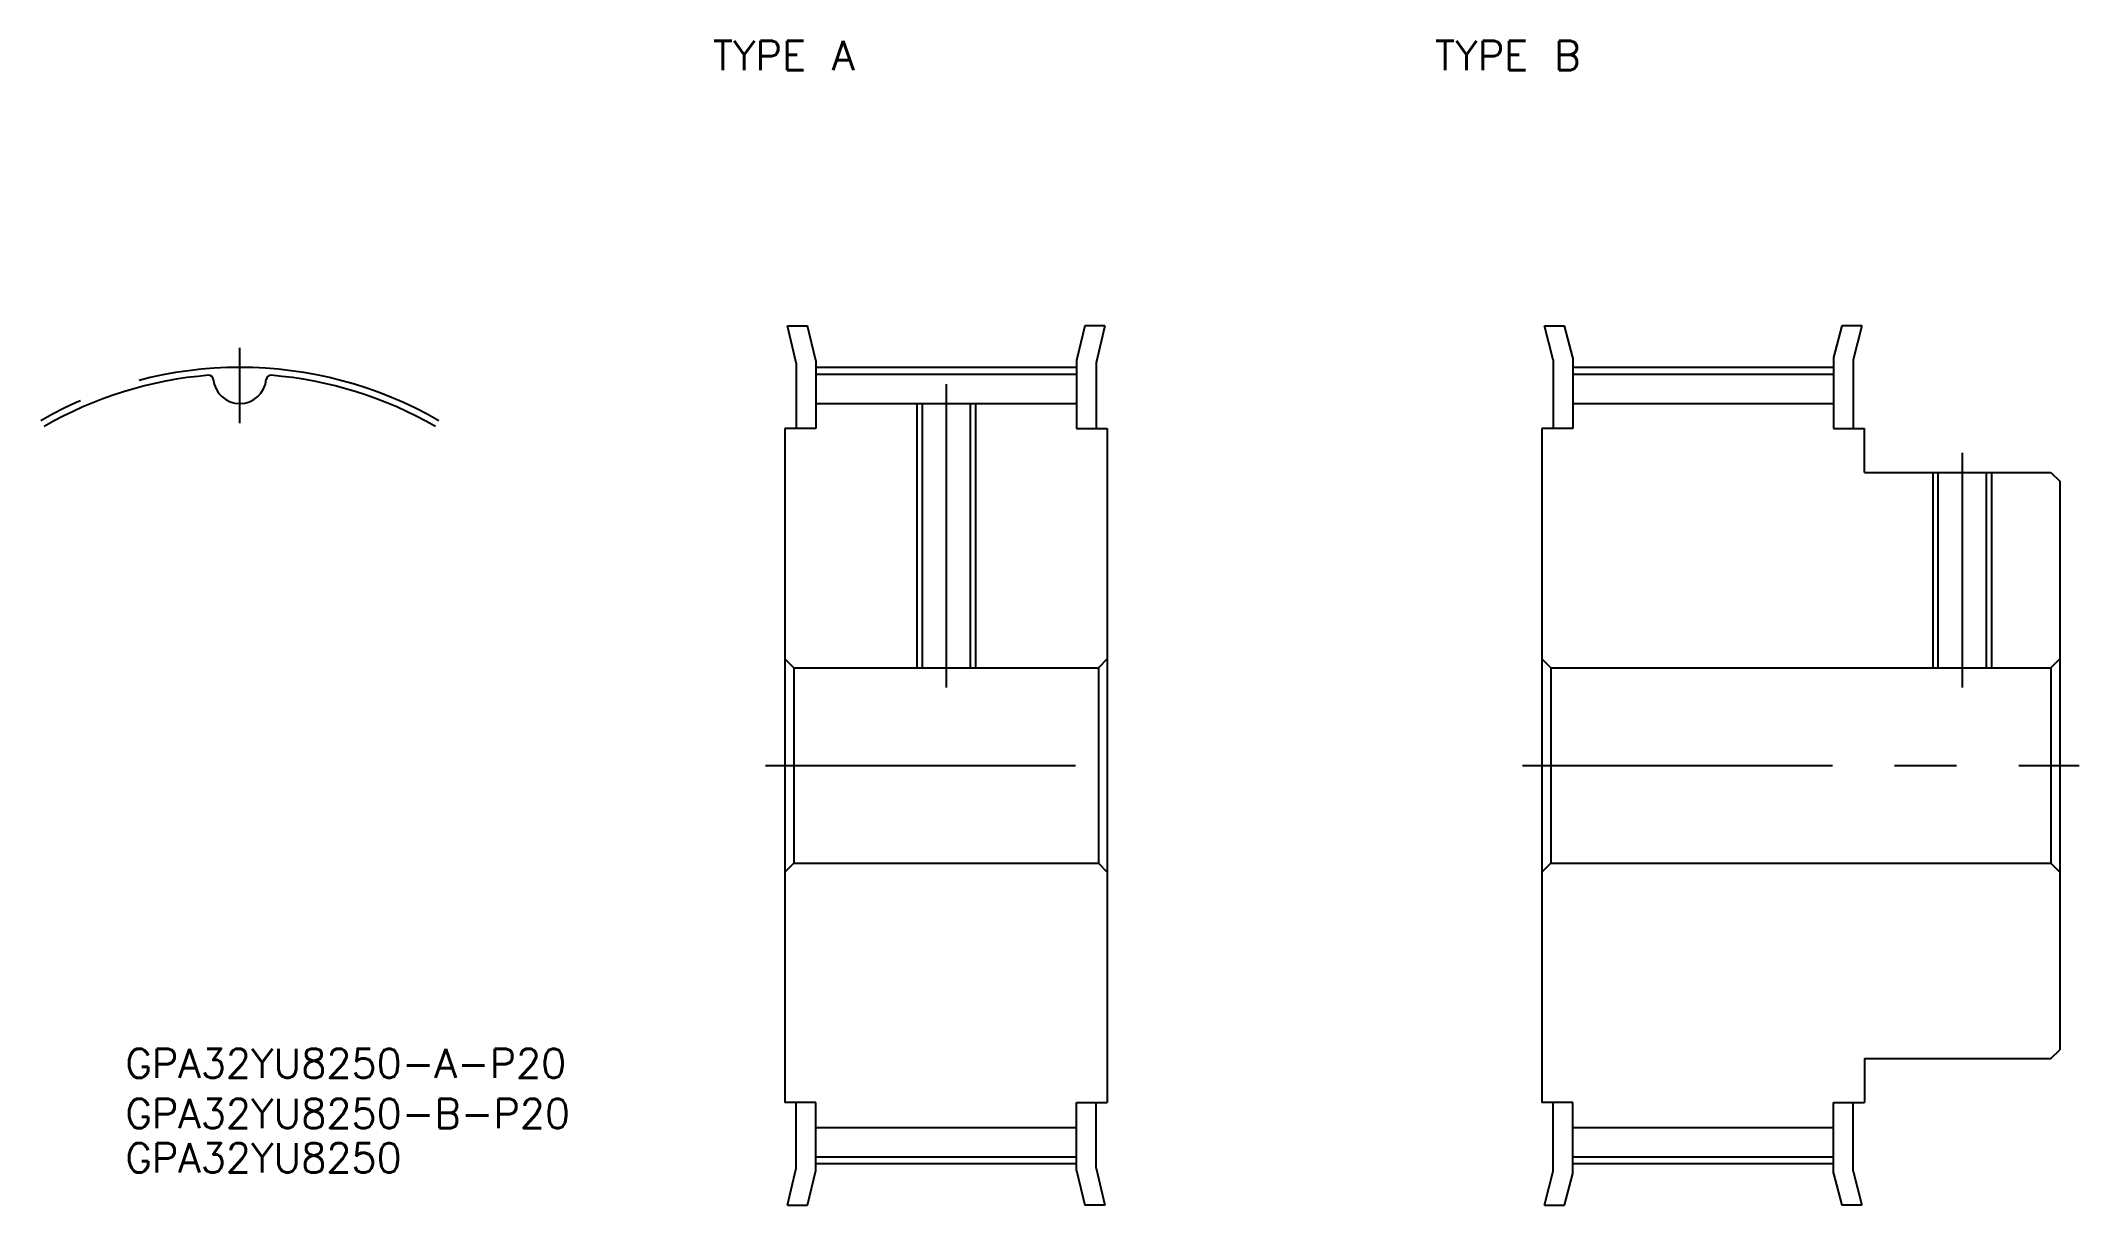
# Model space of a CAD drawing. Extents: x -20 to 188, y -45 to 74.
import ezdxf

# ---------------------------------------------------------------- set-up
doc = ezdxf.new("R2010")
doc.units = 0
doc.linetypes.add('CENTER', pattern=[50.8, 31.75, -6.35, 6.35, -6.35])
doc.layers.get('0').update_dxf_attribs({"linetype": 'CONTINUOUS'})
doc.layers.add('CENTER', color=1, linetype='CENTER')
doc.styles.get("Standard").update_dxf_attribs({"font": 'txt.shx', "height": 3, "bigfont": 'bigfont.shx'})

msp = doc.modelspace()

# ---------------------------------------------------------------- linework, layer by layer
at = {"color": 7, "linetype": 'CONTINUOUS'}
for p, q in [((56.95, 41.22), (56.05, 45)), ((56.05, 45), (58.11, 45)), ((58.95, 41.45), (58.11, 45)), ((86.5, 45), (85.65, 41.45)), ((88.55, 45), (86.5, 45)), ((88.55, 45), (87.65, 41.22)), ((133.54, 45), (135.6, 45)), ((134.44, 41.51), (133.54, 45)), ((136.44, 41.76), (135.6, 45)), ((163.97, 45), (163.14, 41.76)), ((166.04, 45), (163.97, 45)), ((166.04, 45), (165.14, 41.51)), ((136.44, 41.76), (136.44, 34.5)), ((163.14, 41.76), (163.14, 34.5)), ((56.95, 41.22), (56.95, 34.5)), ((58.95, 41.45), (58.95, 34.5)), ((58.95, 40.06), (85.65, 40.06)), ((85.65, 41.45), (85.65, 34.5)), ((87.65, 41.22), (87.65, 34.5)), ((134.44, 41.51), (134.44, 34.5)), ((136.44, 40.06), (163.14, 40.06)), ((165.14, 41.51), (165.14, 34.5)), ((58.95, 37.04), (85.65, 37.04)), ((69.85, 37.04), (69.85, 10)), ((74.76, 37.04), (74.76, 10)), ((136.44, 37.04), (163.14, 37.04)), ((55.8, 34.5), (55.8, -34.5)), ((58.95, 34.5), (55.8, 34.5)), ((85.65, 34.5), (88.8, 34.5)), ((88.8, 34.5), (88.8, -34.5)), ((133.29, 34.5), (133.29, -34.5)), ((136.44, 34.5), (133.29, 34.5)), ((163.14, 34.5), (166.29, 34.5)), ((166.29, 30), (166.29, 34.5)), ((166.29, 30), (185.38, 30)), ((173.83, 30), (173.83, 10)), ((178.75, 30), (178.75, 10)), ((185.38, 30), (186.29, 29.09)), ((186.29, 29.09), (186.29, -29.09)), ((55.8, 10.91), (56.71, 10)), ((88.8, 10.91), (87.9, 10)), ((133.29, 10.91), (134.19, 10)), ((186.29, 10.91), (185.38, 10)), ((56.71, 10), (87.9, 10)), ((56.71, 10), (56.71, -10)), ((87.9, 10), (87.9, -10)), ((134.19, 10), (185.38, 10)), ((134.19, 10), (134.19, -10)), ((185.38, 10), (185.38, -10)), ((55.8, -10.91), (56.71, -10)), ((56.71, -10), (87.9, -10)), ((88.8, -10.91), (87.9, -10)), ((133.29, -10.91), (134.19, -10)), ((134.19, -10), (185.38, -10)), ((186.29, -10.91), (185.38, -10)), ((185.38, -30), (186.29, -29.09)), ((166.29, -30), (185.38, -30)), ((166.29, -30), (166.29, -34.5)), ((58.95, -34.5), (55.8, -34.5)), ((56.95, -41.22), (56.95, -34.5)), ((58.95, -41.45), (58.95, -34.5)), ((85.65, -34.5), (88.8, -34.5)), ((85.65, -41.45), (85.65, -34.5)), ((87.65, -41.22), (87.65, -34.5)), ((136.44, -34.5), (133.29, -34.5)), ((134.44, -41.51), (134.44, -34.5)), ((136.44, -41.76), (136.44, -34.5)), ((163.14, -34.5), (166.29, -34.5)), ((163.14, -41.76), (163.14, -34.5)), ((165.14, -41.51), (165.14, -34.5)), ((58.95, -37.04), (85.65, -37.04)), ((136.44, -37.04), (163.14, -37.04)), ((56.05, -45), (56.95, -41.22)), ((58.11, -45), (58.95, -41.45)), ((58.95, -40.06), (85.65, -40.06)), ((85.65, -41.45), (86.5, -45)), ((87.65, -41.22), (88.55, -45)), ((133.54, -45), (134.44, -41.51)), ((136.44, -40.06), (163.14, -40.06)), ((165.14, -41.51), (166.04, -45)), ((135.6, -45), (136.44, -41.76)), ((163.14, -41.76), (163.97, -45)), ((56.05, -45), (58.11, -45)), ((88.55, -45), (86.5, -45)), ((133.54, -45), (135.6, -45)), ((166.04, -45), (163.97, -45))]:
    msp.add_line(p, q, dxfattribs=at)
at = {"color": 3, "linetype": 'CONTINUOUS'}
for p, q in [((69.3, 37.04), (69.3, 10)), ((75.3, 37.04), (75.3, 10)), ((173.29, 30), (173.29, 10)), ((179.29, 30), (179.29, 10))]:
    msp.add_line(p, q, dxfattribs=at)
at = {"color": 7, "linetype": 'CONTINUOUS'}
for centre, radius, start, end in [((0, 0), 40.06, 94.5745, 120), ((-3.16, 39.48), 0.453, 5.0145, 94.5745), ((3.16, 39.48), 0.453, 85.4255, 174.9855), ((0, 0), 40.06, 60, 85.4255), ((0, 39.76), 2.72, 185.0145, 354.9855)]:
    msp.add_arc(centre, radius, start, end, dxfattribs=at)
at = {"layer": 'CENTER', "color": 1, "linetype": 'CENTER'}
for p, q in [((0, 35.04), (0, 42.74)), ((58.95, 40.75), (85.65, 40.75)), ((136.44, 40.75), (163.14, 40.75)), ((72.3, 39.04), (72.3, 8)), ((176.29, 32), (176.29, 8)), ((53.8, 0), (90.8, 0)), ((131.29, 0), (188.29, 0)), ((58.95, -40.74), (85.65, -40.74)), ((136.44, -40.74), (163.14, -40.74))]:
    msp.add_line(p, q, dxfattribs=at)
msp.add_arc((0, 0), 40.74, 60, 120, dxfattribs=at)

# ---------------------------------------------------------------- texts
at = {"color": 7, "linetype": 'CONTINUOUS'}
for s, p in [('TYPE A', (48.43, 71.17)), ('TYPE B', (122.35, 71.17)), ('GPA32YU8250-A-P20', (-11.71, -31.98)), ('GPA32YU8250-B-P20', (-11.71, -37.11)), ('GPA32YU8250', (-11.71, -41.65))]:
    msp.add_text(s, height=3, dxfattribs=at).set_placement(p)

doc.saveas('drawing.dxf')
